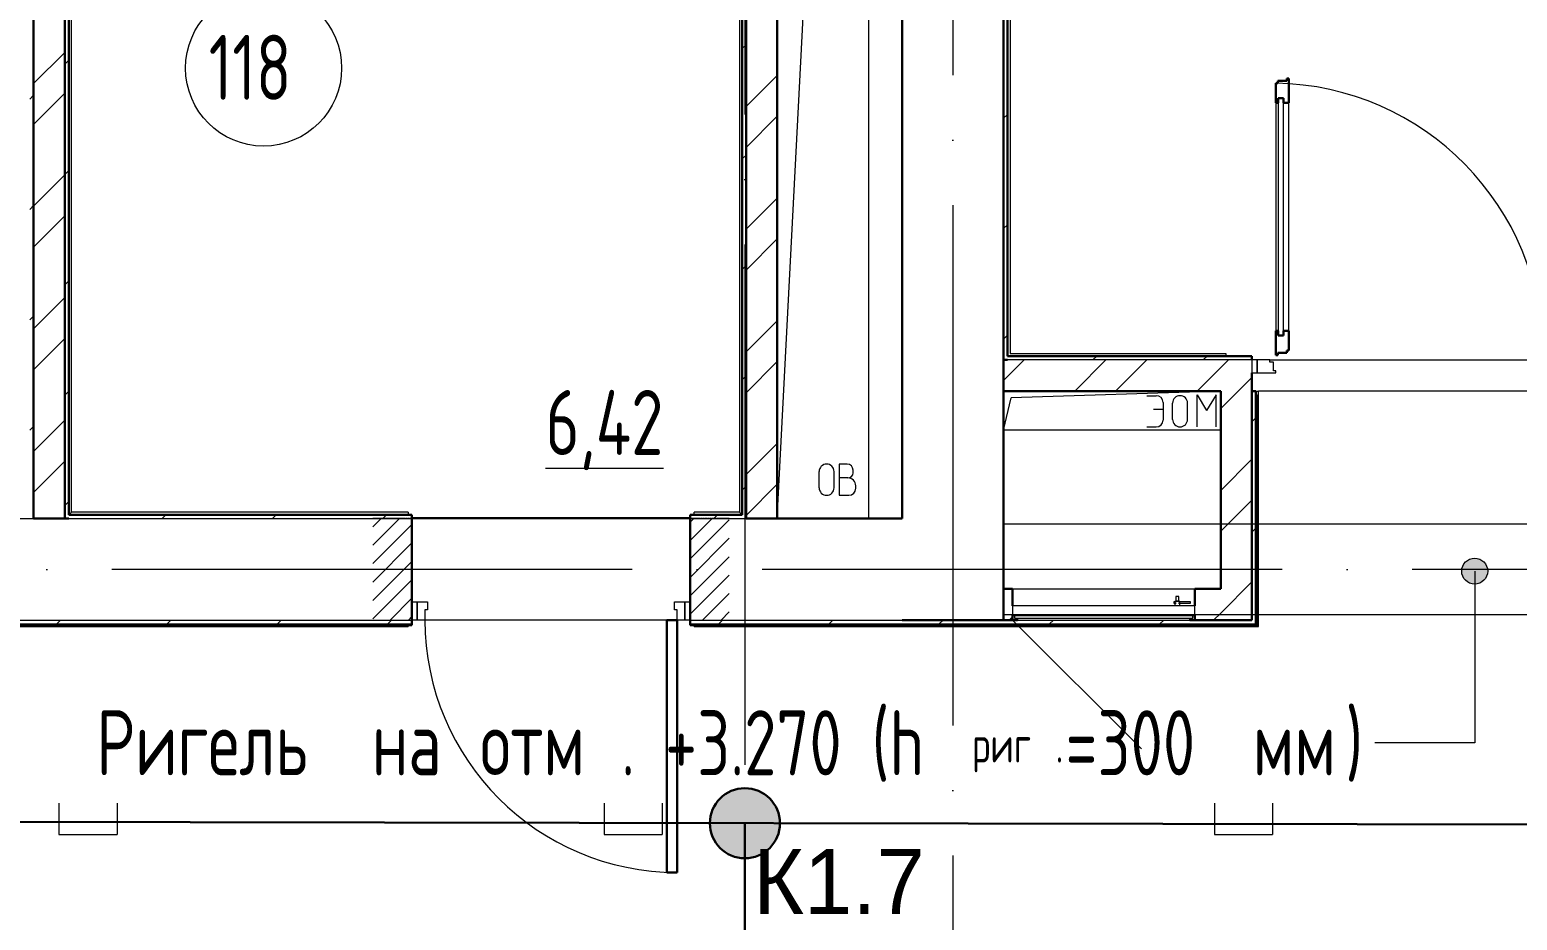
# Model space of a CAD drawing. Header units: millimetres. Extents: x -421858 to 614926, y -468665 to 141641.
# Drawn here: x -25408 to -19687, y -12890 to -9467 of the extents above; entities that cross this region are included whole.
import ezdxf

# ---------------------------------------------------------------- set-up
doc = ezdxf.new("R2010")
doc.units = ezdxf.units.MM
for name, pattern in [('ADSK_Линия сетки', [25, 20, -2.5, 0, -2.5]), ('ADSK_Сверху', [450, 300, -150]), ('ADSK_Штриховая_ш2 п1_5', [4.5, 3, -1.5])]:
    doc.linetypes.add(name, pattern=pattern)
for name, color, linetype, lineweight in [('RC-Линии_связи-Адресные', 5, 'Continuous', 30), ('Аннотация', 7, 'Continuous', 18), ('Двери', 252, 'Continuous', 9), ('Лестницы', 252, 'Continuous', 9), ('Линии', 252, 'Continuous', 9), ('лс', 5, 'Continuous', 30), ('Марки помещений', 252, 'Continuous', 20), ('Оборудование', 8, 'Continuous', 18), ('Ограждение', 252, 'Continuous', 9), ('Оси', 252, 'Continuous', 9), ('Перекрытие', 252, 'Continuous', 18), ('Стены внутренние', 7, 'Continuous', 18), ('Стены наружные', 7, 'Continuous', 18), ('Стены штриховка', 252, 'Continuous', 9), ('СУ Часофикация', 205, 'Continuous', 30)]:
    doc.layers.add(name, color=color, linetype=linetype, lineweight=lineweight)
doc.layers.add('RC-Таблицы', color=7, linetype='Continuous')
doc.layers.add('Двери открывание', color=7, linetype='Continuous', lineweight=9, true_color=0xc0c0c0)
doc.styles.add('GOST Common_3', font='', dxfattribs={"height": 3.5})
doc.styles.add('GOST Common_5', font='', dxfattribs={"width": 0.9, "height": 2.5})
doc.styles.add('Mipgost_5', font='', dxfattribs={"height": 250})
doc.styles.get('GOST Common_3').set_extended_font_data('GOST 2.304 type A')
doc.styles.get('GOST Common_5').set_extended_font_data('GOST 2.304 type A')
doc.styles.get('Mipgost_5').set_extended_font_data('Mipgost')
pattern_1 = [(0, (-32121.8, 98), (0, 600), []), (90, (-32121.8, 98), (-600, 4e-14), [])]

# ---------------------------------------------------------------- blocks, each defined once
blk = doc.blocks.new('1 этаж')
at = {"layer": 'Аннотация', "lineweight": 9, "true_color": 0x636466}
h = blk.add_hatch(color=251, dxfattribs=at)
edge = h.paths.add_edge_path()
edge.add_arc((-19851, -11548.5), 50, 0, 360)
at = {"layer": 'Двери', "lineweight": 18, "true_color": 0x636466}
h = blk.add_hatch(dxfattribs=at)
h.set_pattern_fill('FP_2', color=251, angle=180, style=0, pattern_type=2)
h.set_pattern_definition([(225, (-23402.93, -11541.73), (35.3553, -35.3553), [])])
h.paths.add_polyline_path([(-22717.9, -11736.7), (-22717.9, -11346.7), (-22867.9, -11346.7), (-22867.9, -11736.7)])
h.paths.add_polyline_path([(-24087.9, -11736.7), (-23937.9, -11736.7), (-23937.9, -11346.7), (-24087.9, -11346.7)])
at = {"layer": 'Ограждение', "true_color": 0x636466}
h = blk.add_hatch(dxfattribs=at)
h.set_pattern_fill('FP_26', color=251, style=0, pattern_type=2)
h.set_pattern_definition(pattern_1)
h.paths.add_polyline_path([(-20682.8, -11761.7), (-20682.8, -10856.7), (-20692.8, -10856.7), (-20692.8, -10871.7), (-20687.8, -10871.7), (-20687.8, -11756.7)])
h = blk.add_hatch(dxfattribs=at)
h.set_pattern_fill('FP_25', color=251, style=0, pattern_type=2)
h.set_pattern_definition(pattern_1)
h.paths.add_polyline_path([(-23952.9, -11761.7), (-23952.9, -11756.7), (-25772.9, -11756.7), (-25772.9, -11761.7), (-25151.4, -11761.7)])
h = blk.add_hatch(dxfattribs=at)
h.set_pattern_fill('FP_26', color=251, style=0, pattern_type=2)
h.set_pattern_definition(pattern_1)
h.paths.add_polyline_path([(-20846.2, -11761.7), (-20682.8, -11761.7), (-20687.8, -11756.7), (-22852.9, -11756.7), (-22852.9, -11761.7), (-21563.7, -11761.7)])
at = {"color": 251, "lineweight": 18, "true_color": 0x636466}
for p, q in [((-22182.8, -8836.7), (-22182.8, -11346.7)), ((-22532.8, -11346.7), (-22409, -8948.2)), ((-20827.8, -10856.7), (-21633.2, -10881.7)), ((-21662.8, -11006.7), (-21633.2, -10881.7)), ((-21111.8, -10874), (-21075.3, -10874)), ((-21049.2, -10900.1), (-21049.2, -10967.9)), ((-21012.7, -10965.3), (-21012.7, -10902.7)), ((-20955.3, -10965.3), (-20955.3, -10902.7)), ((-20918.8, -10871.4), (-20882.2, -10931.4)), ((-20918.8, -10994), (-20918.8, -10871.4)), ((-20845.7, -10871.4), (-20882.2, -10931.4)), ((-20845.7, -10994), (-20845.7, -10871.4)), ((-21085.7, -10926.2), (-21049.2, -10926.2)), ((-20827.8, -11006.7), (-21662.8, -11006.7)), ((-21111.8, -10994), (-21075.3, -10994)), ((-22264.6, -11136.9), (-22294.6, -11136.9)), ((-22294.6, -11136.9), (-22294.6, -11256.9)), ((-22372.1, -11228.2), (-22372.1, -11165.6)), ((-22314.7, -11228.2), (-22314.7, -11165.6)), ((-22261.2, -11190.2), (-22294.6, -11190.2)), ((-22241.2, -11170.2), (-22241.2, -11160.2)), ((-22294.6, -11256.9), (-22257.9, -11256.9)), ((-22231.2, -11230.2), (-22231.2, -11220.2))]:
    blk.add_line(p, q, dxfattribs=at)
for centre, radius, start, end in [((-21075.3, -10900.1), 26.1, 0, 90), ((-20984, -10902.7), 28.7, 0, 180), ((-21075.3, -10967.9), 26.1, 270, 0), ((-20984, -10965.3), 28.7, 180, 0), ((-22343.4, -11165.6), 28.7, 0, 180), ((-22264.6, -11160.2), 23.3, 0, 90), ((-22261.2, -11170.2), 20, 270, 0), ((-22261.2, -11220.2), 30, 0, 90), ((-22343.4, -11228.2), 28.7, 180, 0), ((-22257.9, -11230.2), 26.7, 270, 0)]:
    blk.add_arc(centre, radius, start, end, dxfattribs=at)
at = {"layer": 'Аннотация', "color": 251, "lineweight": 9, "true_color": 0x636466}
for p, q in [((-19851, -11548.5), (-19851, -12208.4)), ((-20229.4, -12208.4), (-20235.6, -12208.4)), ((-19851, -12208.4), (-20229.4, -12208.4))]:
    blk.add_line(p, q, dxfattribs=at)
blk.add_circle((-19851, -11548.5), 50, dxfattribs=at)
at = {"layer": 'Двери', "color": 251, "lineweight": 30, "true_color": 0x636466}
for p, q in [((-20573.8, -9663.7), (-20607.8, -9663.7)), ((-20607.8, -9663.7), (-20607.8, -9672.7)), ((-20565.8, -9654.7), (-20573.8, -9654.7)), ((-20573.8, -9654.7), (-20573.8, -9663.7)), ((-20565.8, -9748.7), (-20565.8, -9654.7)), ((-20607.8, -9672.7), (-20615.8, -9672.7)), ((-20615.8, -9672.7), (-20615.8, -9748.7)), ((-20606.8, -9748.7), (-20615.8, -9748.7)), ((-20606.8, -9730.7), (-20606.8, -9748.7)), ((-20585.8, -9730.7), (-20606.8, -9730.7)), ((-20585.8, -9748.7), (-20585.8, -9730.7)), ((-20565.8, -9748.7), (-20585.8, -9748.7)), ((-20615.8, -10624.7), (-20615.8, -10718.7)), ((-20606.8, -10624.7), (-20615.8, -10624.7)), ((-20606.8, -10642.7), (-20606.8, -10624.7)), ((-20585.8, -10624.7), (-20585.8, -10642.7)), ((-20565.8, -10624.7), (-20585.8, -10624.7)), ((-20565.8, -10700.7), (-20565.8, -10624.7)), ((-20585.8, -10642.7), (-20606.8, -10642.7)), ((-20615.8, -10718.7), (-20607.8, -10718.7)), ((-20607.8, -10718.7), (-20607.8, -10709.7)), ((-20607.8, -10709.7), (-20573.8, -10709.7)), ((-20573.8, -10709.7), (-20573.8, -10700.7)), ((-20573.8, -10700.7), (-20565.8, -10700.7)), ((-22957.9, -12706.7), (-22957.9, -11736.7)), ((-22957.9, -11736.7), (-22917.9, -11736.7)), ((-22917.9, -11736.7), (-22917.9, -12706.7)), ((-22917.9, -12706.7), (-22957.9, -12706.7))]:
    blk.add_line(p, q, dxfattribs=at)
at = {"layer": 'Двери', "color": 251, "true_color": 0x636466}
for p, q in [((-20615.8, -9748.7), (-20615.8, -10624.7)), ((-20606.8, -9730.7), (-20606.8, -10642.7)), ((-20585.8, -9730.7), (-20606.8, -9730.7)), ((-20585.8, -10642.7), (-20585.8, -9730.7)), ((-20565.8, -10624.7), (-20565.8, -9748.7)), ((-20606.8, -10642.7), (-20585.8, -10642.7)), ((-20707.8, -10736.7), (-20707.8, -10786.7)), ((-20687.8, -10736.7), (-20707.8, -10736.7)), ((-20687.8, -10786.7), (-20687.8, -10736.7)), ((-20638.8, -10736.7), (-20687.8, -10736.7)), ((-20687.8, -10736.7), (-20687.8, -10786.7)), ((-20638.8, -10744.7), (-20638.8, -10736.7)), ((-20624.8, -10744.7), (-20638.8, -10744.7)), ((-20624.8, -10778.7), (-20624.8, -10744.7)), ((-20707.8, -10786.7), (-20687.8, -10786.7)), ((-20687.8, -10786.7), (-20615.8, -10786.7)), ((-20615.8, -10778.7), (-20624.8, -10778.7)), ((-20615.8, -10786.7), (-20615.8, -10778.7)), ((-23937.9, -11666.7), (-23917.9, -11666.7)), ((-23937.9, -11736.7), (-23937.9, -11666.7)), ((-23917.9, -11736.7), (-23917.9, -11666.7)), ((-23917.9, -11666.7), (-23877.9, -11666.7)), ((-23917.9, -11666.7), (-23917.9, -11736.7)), ((-23877.9, -11666.7), (-23877.9, -11696.7)), ((-22927.9, -11666.7), (-22887.9, -11666.7)), ((-22927.9, -11696.7), (-22927.9, -11666.7)), ((-22887.9, -11666.7), (-22887.9, -11736.7)), ((-22887.9, -11736.7), (-22887.9, -11666.7)), ((-22887.9, -11666.7), (-22867.9, -11666.7)), ((-22867.9, -11666.7), (-22867.9, -11736.7)), ((-23887.9, -11696.7), (-23887.9, -11736.7)), ((-23877.9, -11696.7), (-23887.9, -11696.7)), ((-22917.9, -11696.7), (-22927.9, -11696.7)), ((-22917.9, -11736.7), (-22917.9, -11696.7)), ((-23917.9, -11736.7), (-23937.9, -11736.7)), ((-23887.9, -11736.7), (-23917.9, -11736.7)), ((-22887.9, -11736.7), (-22917.9, -11736.7)), ((-22867.9, -11736.7), (-22887.9, -11736.7))]:
    blk.add_line(p, q, dxfattribs=at)
at = {"layer": 'Двери', "color": 251, "linetype": 'ADSK_Штриховая_ш2 п1_5', "true_color": 0x636466}
for p, q in [((-23937.9, -11346.7), (-24087.9, -11346.7)), ((-23937.9, -11736.7), (-23937.9, -11346.7)), ((-22717.9, -11346.7), (-22867.9, -11346.7)), ((-22867.9, -11346.7), (-22867.9, -11736.7)), ((-24087.9, -11736.7), (-23937.9, -11736.7)), ((-22867.9, -11736.7), (-22717.9, -11736.7))]:
    blk.add_line(p, q, dxfattribs=at)
at = {"layer": 'Двери', "color": 251, "true_color": 0x636466}
blk.add_arc((-22917.9, -11736.7), 970, 180, 270, dxfattribs=at)
at = {"layer": 'Двери открывание', "color": 251, "true_color": 0x636466}
blk.add_arc((-20633.8, -10718.7), 1046, 0, 89.014, dxfattribs=at)
at = {"layer": 'Лестницы', "color": 251, "true_color": 0x636466}
blk.add_line((-20638.8, -10736.7), (-19076.8, -10736.7), dxfattribs=at)
at = {"layer": 'Линии', "color": 251, "linetype": 'ADSK_Сверху', "ltscale": 100, "true_color": 0x636466}
for p, q in [((-21662.8, -11366.7), (-18052.8, -11366.7)), ((-18052.8, -11716.7), (-21662.8, -11716.7))]:
    blk.add_line(p, q, dxfattribs=at)
at = {"layer": 'Марки помещений', "color": 251, "true_color": 0x636466}
blk.add_circle((-24508.5, -9614.7), 300, dxfattribs=at)
at = {"layer": 'Оборудование', "color": 251, "true_color": 0x636466}
for p, q in [((-20999.1, -11666.4), (-21007.4, -11666.4)), ((-21007.4, -11666.4), (-21007.4, -11671.4)), ((-21004, -11665.8), (-21004, -11681.7)), ((-20984.7, -11665.8), (-21004, -11665.8)), ((-21000.4, -11663.9), (-21002.4, -11665.8)), ((-21000.4, -11646.4), (-21000.4, -11663.9)), ((-20988.2, -11646.4), (-21000.4, -11646.4)), ((-20988.2, -11663.9), (-21000.4, -11663.9)), ((-20943.7, -11666.4), (-20989.5, -11666.4)), ((-20988.2, -11663.9), (-20988.2, -11646.4)), ((-20986.2, -11665.8), (-20988.2, -11663.9)), ((-20984.7, -11681.7), (-20984.7, -11665.8)), ((-20943.7, -11671.4), (-20943.7, -11666.4)), ((-21627.8, -11681.7), (-21627.8, -11718.1)), ((-20927.8, -11681.7), (-21627.8, -11681.7)), ((-21626.9, -11719), (-20928.7, -11719)), ((-21620.8, -11719), (-21620.8, -11728.8)), ((-21007.4, -11671.4), (-20999.1, -11671.4)), ((-20989.5, -11671.4), (-20943.7, -11671.4)), ((-20934.8, -11728.8), (-20934.8, -11719)), ((-20927.8, -11718.1), (-20927.8, -11681.7)), ((-21627.8, -11736.7), (-21132.8, -12231.7)), ((-21619.8, -11729.7), (-20935.8, -11729.7)), ((-21608.8, -11731.3), (-21608.8, -11736.7)), ((-21608.8, -11736.7), (-20946.8, -11736.7)), ((-20946.8, -11736.7), (-20946.8, -11731.3))]:
    blk.add_line(p, q, dxfattribs=at)
for points, knots in [([(-21627.8, -11718.1), (-21627.8, -11718.2), (-21627.8, -11718.4), (-21627.7, -11718.6), (-21627.5, -11718.8), (-21627.4, -11718.9), (-21627.2, -11719), (-21627.1, -11719), (-21627, -11719), (-21626.9, -11719)], [-1, -1, -1, -1, -0.833333, -0.666667, -0.5, -0.333333, -0.25, -0.166667, 0, 0, 0, 0]), ([(-20928.7, -11719), (-20928.6, -11719), (-20928.5, -11719), (-20928.4, -11719), (-20928.2, -11718.9), (-20928.1, -11718.8), (-20927.9, -11718.6), (-20927.8, -11718.4), (-20927.8, -11718.2), (-20927.8, -11718.1)], [0, 0, 0, 0, 0.166667, 0.25, 0.333333, 0.5, 0.666667, 0.833333, 1, 1, 1, 1]), ([(-21620.8, -11728.8), (-21620.8, -11728.9), (-21620.8, -11729), (-21620.7, -11729.2), (-21620.6, -11729.4), (-21620.4, -11729.5), (-21620.3, -11729.6), (-21620.2, -11729.7), (-21620.1, -11729.7), (-21619.9, -11729.7), (-21619.8, -11729.7)], [-1, -1, -1, -1, -0.833333, -0.666667, -0.541667, -0.416667, -0.333333, -0.25, -0.166667, 0, 0, 0, 0]), ([(-21610.3, -11729.7), (-21610.2, -11729.7), (-21610, -11729.8), (-21609.7, -11729.8), (-21609.6, -11729.9), (-21609.4, -11730), (-21609.2, -11730.2), (-21609.1, -11730.3), (-21609, -11730.5), (-21608.9, -11730.7), (-21608.8, -11730.9), (-21608.8, -11731.1), (-21608.8, -11731.3)], [-1, -1, -1, -1, -0.833333, -0.75, -0.666667, -0.583333, -0.5, -0.416667, -0.333333, -0.25, -0.166667, 0, 0, 0, 0]), ([(-20946.8, -11731.3), (-20946.8, -11731.1), (-20946.8, -11730.9), (-20946.7, -11730.7), (-20946.6, -11730.5), (-20946.5, -11730.3), (-20946.4, -11730.2), (-20946.2, -11730), (-20946, -11729.9), (-20945.9, -11729.8), (-20945.6, -11729.8), (-20945.4, -11729.7), (-20945.3, -11729.7)], [0, 0, 0, 0, 0.166667, 0.25, 0.333333, 0.416667, 0.5, 0.583333, 0.666667, 0.75, 0.833333, 1, 1, 1, 1]), ([(-20935.8, -11729.7), (-20935.7, -11729.7), (-20935.5, -11729.7), (-20935.4, -11729.7), (-20935.3, -11729.6), (-20935.2, -11729.5), (-20935, -11729.4), (-20934.9, -11729.2), (-20934.8, -11729), (-20934.8, -11728.9), (-20934.8, -11728.8)], [0, 0, 0, 0, 0.166667, 0.25, 0.333333, 0.416667, 0.541667, 0.666667, 0.833333, 1, 1, 1, 1])]:
    blk.add_open_spline(points, degree=3, knots=knots, dxfattribs=at)
at = {"layer": 'Ограждение', "color": 251, "true_color": 0x636466}
for p, q in [((-21637.8, -8750), (-21637.8, -10711.7)), ((-25247.8, -11321.7), (-25247.8, -8861.7)), ((-22677.8, -8861.7), (-22677.8, -11321.7)), ((-21637.8, -10711.7), (-20807.8, -10711.7)), ((-20807.8, -10711.7), (-20807.8, -10721.7)), ((-20692.8, -10856.7), (-20682.8, -10856.7)), ((-20682.8, -11761.7), (-20682.8, -10856.7)), ((-25257.8, -11331.7), (-25247.8, -11321.7)), ((-23952.9, -11321.7), (-25247.8, -11321.7)), ((-23952.9, -11321.7), (-23952.9, -11331.7)), ((-22852.9, -11331.7), (-22852.9, -11321.7)), ((-22677.8, -11321.7), (-22852.9, -11321.7)), ((-22667.8, -11331.7), (-22677.8, -11321.7)), ((-25772.9, -11761.7), (-23952.9, -11761.7)), ((-23952.9, -11756.7), (-23952.9, -11761.7)), ((-22852.9, -11761.7), (-22852.9, -11756.7)), ((-22852.9, -11761.7), (-20682.8, -11761.7)), ((-20682.8, -11761.7), (-20687.8, -11756.7))]:
    blk.add_line(p, q, dxfattribs=at)
at = {"layer": 'Оси', "color": 251, "linetype": 'ADSK_Линия сетки', "ltscale": 100, "true_color": 0x636466}
for p, q in [((-22657.8, 32208.9), (-22657.8, -32497.9)), ((-21857.8, -2641.7), (-21857.8, -33767.9)), ((4409.5, -11541.7), (-72530.1, -11541.7))]:
    blk.add_line(p, q, dxfattribs=at)
at = {"layer": 'Перекрытие', "color": 251, "ltscale": 100, "true_color": 0x636466}
for p, q in [((-20827.8, -11006.7), (-21662.8, -11006.7)), ((-23937.9, -11341.7), (-22867.9, -11341.7))]:
    blk.add_line(p, q, dxfattribs=at)
at = {"layer": 'Стены внутренние', "color": 251, "lineweight": 30, "true_color": 0x636466}
for p, q in [((-22052.8, -8836.7), (-22052.8, -11346.7)), ((-21662.8, -11736.7), (-21662.8, -10856.7)), ((-25257.8, -11346.7), (-25392.8, -11346.7)), ((-23937.9, -11736.7), (-23937.9, -11346.7)), ((-22867.9, -11346.7), (-22867.9, -11736.7)), ((-22052.8, -11346.7), (-22532.8, -11346.7))]:
    blk.add_line(p, q, dxfattribs=at)
at = {"layer": 'Стены внутренние', "color": 251, "true_color": 0x636466}
for p, q in [((-25257.8, -11346.7), (-22867.9, -11346.7)), ((-25772.9, -11736.7), (-23937.9, -11736.7)), ((-22917.9, -11736.7), (-23887.9, -11736.7)), ((-22867.9, -11736.7), (-22052.8, -11736.7))]:
    blk.add_line(p, q, dxfattribs=at)
at = {"layer": 'Стены наружные', "color": 251, "lineweight": 30, "true_color": 0x636466}
for p, q in [((-21662.8, -3541.7), (-21662.8, -10856.7)), ((-21647.8, -10721.7), (-21647.8, -3556.7)), ((-25392.8, -8836.7), (-25392.8, -11346.7)), ((-25272.8, -11346.7), (-25272.8, -8836.7)), ((-25257.8, -11331.7), (-25257.8, -8851.7)), ((-22667.8, -8851.7), (-22667.8, -11331.7)), ((-22652.8, -8836.7), (-22652.8, -11346.7)), ((-22532.8, -11346.7), (-22532.8, -8836.7)), ((-21647.8, -10736.7), (-21662.8, -10736.7)), ((-20707.8, -10721.7), (-21647.8, -10721.7)), ((-20707.8, -10736.7), (-20707.8, -10721.7)), ((-20707.8, -10786.7), (-20707.8, -11736.7)), ((-21662.8, -10856.7), (-20827.8, -10856.7)), ((-20827.8, -10856.7), (-20827.8, -11616.7)), ((-20692.8, -10856.7), (-20707.8, -10856.7)), ((-20692.8, -10856.7), (-20692.8, -11751.7)), ((-20687.8, -10871.7), (-20692.8, -10871.7)), ((-20687.8, -11756.7), (-20687.8, -10871.7)), ((-23937.9, -11331.7), (-25257.8, -11331.7)), ((-23937.9, -11346.7), (-23937.9, -11331.7)), ((-22667.8, -11331.7), (-22867.9, -11331.7)), ((-22867.9, -11331.7), (-22867.9, -11346.7)), ((-22652.8, -11346.7), (-22532.8, -11346.7)), ((-21627.8, -11616.7), (-21662.8, -11616.7)), ((-21662.8, -11616.7), (-21662.8, -11736.7)), ((-21627.8, -11681.7), (-21627.8, -11616.7)), ((-20827.8, -11616.7), (-20927.8, -11616.7)), ((-20927.8, -11616.7), (-20927.8, -11681.7)), ((-21627.8, -11736.7), (-21627.8, -11718.4)), ((-20927.8, -11718.4), (-20927.8, -11736.7)), ((-25772.9, -11756.7), (-23937.9, -11756.7)), ((-23937.9, -11756.7), (-23937.9, -11736.7)), ((-22867.9, -11736.7), (-22867.9, -11756.7)), ((-22867.9, -11756.7), (-20687.8, -11756.7)), ((-21608.8, -11736.7), (-22052.8, -11736.7)), ((-20707.8, -11736.7), (-20946.8, -11736.7))]:
    blk.add_line(p, q, dxfattribs=at)
at = {"layer": 'Стены наружные', "color": 251, "linetype": 'Continuous', "lineweight": 9, "true_color": 0x636466}
for p, q in [((-22667.8, -9539.9), (-22652.8, -9524.9)), ((-25392.8, -9674.2), (-25272.8, -9554.2)), ((-25272.8, -9599.3), (-25257.8, -9584.3)), ((-22652.8, -9763), (-22532.8, -9643)), ((-25407.8, -9734.3), (-25392.8, -9719.3)), ((-25392.8, -9831.3), (-25272.8, -9711.3)), ((-22652.8, -9920.1), (-22532.8, -9800.1)), ((-21662.8, -9807.7), (-21647.8, -9792.7)), ((-22667.8, -9964.1), (-22652.8, -9949.1)), ((-25272.8, -10023.5), (-25257.8, -10008.5)), ((-25392.8, -10145.6), (-25272.8, -10025.6)), ((-22652.8, -10234.4), (-22532.8, -10114.4)), ((-25407.8, -10158.5), (-25392.8, -10143.5)), ((-25392.8, -10302.8), (-25272.8, -10182.8)), ((-21662.8, -10231.9), (-21647.8, -10216.9)), ((-22652.8, -10391.6), (-22532.8, -10271.6)), ((-22667.8, -10388.4), (-22652.8, -10373.4)), ((-25272.8, -10447.8), (-25257.8, -10432.8)), ((-25392.8, -10617.1), (-25272.8, -10497.1)), ((-25407.8, -10582.8), (-25392.8, -10567.8)), ((-22652.8, -10705.9), (-22532.8, -10585.9)), ((-25392.8, -10774.3), (-25272.8, -10654.3)), ((-21662.8, -10656.2), (-21647.8, -10641.2)), ((-22652.8, -10863.1), (-22532.8, -10743.1)), ((-21662.8, -10816), (-21583.5, -10736.7)), ((-21389.2, -10856.7), (-21269.2, -10736.7)), ((-21319.1, -10736.7), (-21304.1, -10721.7)), ((-21232.1, -10856.7), (-21112.1, -10736.7)), ((-20917.8, -10856.7), (-20797.8, -10736.7)), ((-20894.8, -10736.7), (-20879.8, -10721.7)), ((-22667.8, -10812.7), (-22652.8, -10797.7)), ((-20827.8, -10923.9), (-20707.8, -10803.9)), ((-25272.8, -10872), (-25257.8, -10857)), ((-20692.8, -10888.3), (-20687.8, -10883.3)), ((-25392.8, -11088.6), (-25272.8, -10968.6)), ((-20707.8, -10974), (-20692.8, -10959)), ((-20692.8, -10959), (-20687.8, -10954)), ((-25407.8, -11007), (-25392.8, -10992)), ((-20692.8, -11029.7), (-20687.8, -11024.7)), ((-22652.8, -11177.4), (-22532.8, -11057.4)), ((-20692.8, -11100.4), (-20687.8, -11095.4)), ((-25392.8, -11245.7), (-25272.8, -11125.7)), ((-20827.8, -11238.2), (-20707.8, -11118.2)), ((-20692.8, -11171.1), (-20687.8, -11166.1)), ((-22667.8, -11236.9), (-22652.8, -11221.9)), ((-22652.8, -11334.5), (-22532.8, -11214.5)), ((-20692.8, -11241.8), (-20687.8, -11236.8)), ((-25272.8, -11296.3), (-25257.8, -11281.3)), ((-20827.8, -11395.4), (-20707.8, -11275.4)), ((-20692.8, -11312.5), (-20687.8, -11307.5)), ((-24898.9, -11346.7), (-24883.9, -11331.7)), ((-24474.7, -11346.7), (-24459.7, -11331.7)), ((-24050.4, -11346.7), (-24035.4, -11331.7)), ((-22777.6, -11346.7), (-22762.6, -11331.7)), ((-20707.8, -11398.2), (-20692.8, -11383.2)), ((-20692.8, -11383.2), (-20687.8, -11378.2)), ((-20692.8, -11453.9), (-20687.8, -11448.9)), ((-20692.8, -11524.7), (-20687.8, -11519.7)), ((-20827.8, -11709.7), (-20707.8, -11589.7)), ((-20692.8, -11595.4), (-20687.8, -11590.4)), ((-20692.8, -11666.1), (-20687.8, -11661.1)), ((-21640.6, -11736.7), (-21627.8, -11723.9)), ((-20854.8, -11736.7), (-20827.8, -11709.7)), ((-25379.6, -11756.7), (-25374.6, -11751.7)), ((-25308.9, -11756.7), (-25303.9, -11751.7)), ((-25303.9, -11751.7), (-25288.9, -11736.7)), ((-25238.2, -11756.7), (-25233.2, -11751.7)), ((-25167.5, -11756.7), (-25162.5, -11751.7)), ((-25096.8, -11756.7), (-25091.8, -11751.7)), ((-25026.1, -11756.7), (-25021.1, -11751.7)), ((-24955.4, -11756.7), (-24950.4, -11751.7)), ((-24884.7, -11756.7), (-24879.7, -11751.7)), ((-24879.7, -11751.7), (-24864.7, -11736.7)), ((-24814, -11756.7), (-24809, -11751.7)), ((-24743.3, -11756.7), (-24738.3, -11751.7)), ((-24672.5, -11756.7), (-24667.5, -11751.7)), ((-24601.8, -11756.7), (-24596.8, -11751.7)), ((-24531.1, -11756.7), (-24526.1, -11751.7)), ((-24460.4, -11756.7), (-24455.4, -11751.7)), ((-24455.4, -11751.7), (-24440.4, -11736.7)), ((-24389.7, -11756.7), (-24384.7, -11751.7)), ((-24319, -11756.7), (-24314, -11751.7)), ((-24248.3, -11756.7), (-24243.3, -11751.7)), ((-24177.6, -11756.7), (-24172.6, -11751.7)), ((-24106.9, -11756.7), (-24101.9, -11751.7)), ((-24036.1, -11756.7), (-24031.1, -11751.7)), ((-24031.1, -11751.7), (-24016.1, -11736.7)), ((-23965.4, -11756.7), (-23960.4, -11751.7)), ((-22834.1, -11756.7), (-22829.1, -11751.7)), ((-22763.4, -11756.7), (-22758.4, -11751.7)), ((-22758.4, -11751.7), (-22743.4, -11736.7)), ((-22692.6, -11756.7), (-22687.6, -11751.7)), ((-22621.9, -11756.7), (-22616.9, -11751.7)), ((-22551.2, -11756.7), (-22546.2, -11751.7)), ((-22480.5, -11756.7), (-22475.5, -11751.7)), ((-22409.8, -11756.7), (-22404.8, -11751.7)), ((-22339.1, -11756.7), (-22334.1, -11751.7)), ((-22334.1, -11751.7), (-22319.1, -11736.7)), ((-22268.4, -11756.7), (-22263.4, -11751.7)), ((-22197.7, -11756.7), (-22192.7, -11751.7)), ((-22127, -11756.7), (-22122, -11751.7)), ((-22056.2, -11756.7), (-22051.2, -11751.7)), ((-21985.5, -11756.7), (-21980.5, -11751.7)), ((-21914.8, -11756.7), (-21909.8, -11751.7)), ((-21909.8, -11751.7), (-21894.8, -11736.7)), ((-21844.1, -11756.7), (-21839.1, -11751.7)), ((-21773.4, -11756.7), (-21768.4, -11751.7)), ((-21702.7, -11756.7), (-21697.7, -11751.7)), ((-21632, -11756.7), (-21627, -11751.7)), ((-21561.3, -11756.7), (-21556.3, -11751.7)), ((-21490.6, -11756.7), (-21485.6, -11751.7)), ((-21485.6, -11751.7), (-21470.6, -11736.7)), ((-21419.8, -11756.7), (-21414.8, -11751.7)), ((-21349.1, -11756.7), (-21344.1, -11751.7)), ((-21278.4, -11756.7), (-21273.4, -11751.7)), ((-21207.7, -11756.7), (-21202.7, -11751.7)), ((-21137, -11756.7), (-21132, -11751.7)), ((-21066.3, -11756.7), (-21061.3, -11751.7)), ((-21061.3, -11751.7), (-21046.3, -11736.7)), ((-20995.6, -11756.7), (-20990.6, -11751.7)), ((-20924.9, -11756.7), (-20919.9, -11751.7)), ((-20854.2, -11756.7), (-20849.2, -11751.7)), ((-20783.5, -11756.7), (-20778.5, -11751.7)), ((-20712.7, -11756.7), (-20707.7, -11751.7)), ((-20692.8, -11736.8), (-20687.8, -11731.8))]:
    blk.add_line(p, q, dxfattribs=at)
at = {"layer": 'Стены наружные', "color": 251, "true_color": 0x636466}
for p, q in [((-20638.8, -10736.7), (-19076.8, -10736.7)), ((-19032.8, -10856.7), (-20682.8, -10856.7)), ((-25772.9, -11346.7), (-25392.8, -11346.7)), ((-22867.9, -11346.7), (-22652.8, -11346.7)), ((-21627.8, -11616.7), (-20927.8, -11616.7))]:
    blk.add_line(p, q, dxfattribs=at)
at = {"layer": 'Стены штриховка', "color": 251, "true_color": 0x636466}
for p, q in [((-20707.8, -10736.7), (-21647.8, -10736.7)), ((-25772.9, -11751.7), (-23937.9, -11751.7)), ((-22867.9, -11751.7), (-20692.8, -11751.7))]:
    blk.add_line(p, q, dxfattribs=at)
at = {"layer": 'Аннотация', "color": 251, "true_color": 0x636466, "width": 0.9}
for s, height, style, p in [('. +3.270 (h', 250, 'GOST Common_3', (-23133.4, -12333.4)), (')', 250, 'GOST Common_3', (-20347.4, -12333.4)), ('Ригель', 250, 'GOST Common_3', (-25151.5, -12333.4)), ('=300', 250, 'GOST Common_3', (-21424.9, -12333.4)), ('на', 250, 'GOST Common_3', (-24091.9, -12333.4)), ('отм', 250, 'GOST Common_3', (-23675.2, -12333.4)), ('мм', 250, 'GOST Common_3', (-20704.6, -12333.4)), ('риг', 138.75, 'GOST Common_5', (-21784, -12284.2)), ('.', 138.8, 'GOST Common_5', (-21462.5, -12284.2))]:
    blk.add_text(s, height=height, dxfattribs=dict(at, style=style)).set_placement(p)
at = {"layer": 'Марки помещений', "color": 251, "true_color": 0x636466, "style": 'GOST Common_3', "width": 0.9}
for s, p in [('118', (-24719.6, -9737)), ('%%U6,42', (-23424.4, -11102.2))]:
    blk.add_text(s, height=250, dxfattribs=at).set_placement(p)
blk = doc.blocks.new('кс-4')
at = {"layer": 'RC-Линии_связи-Адресные'}
h = blk.add_hatch(color=11, dxfattribs=at)
h.dxf.hatch_style = 1
h.paths.add_polyline_path([(134.7, 0, 1), (-134.7, 0, 1)])
at = {"layer": 'RC-Линии_связи-Адресные', "color": 116, "true_color": 0x136734}
blk.add_circle((0, 0), 134.7, dxfattribs=at)

msp = doc.modelspace()

# ---------------------------------------------------------------- linework, layer by layer
at = {"layer": 'лс', "color": 116, "linetype": 'Continuous', "ltscale": 100, "true_color": 0x136734, "transparency": 33554687}
msp.add_line((-39176, -12489.8), (-8969.1, -12540.8), dxfattribs=at)
at = {"layer": 'лс', "color": 11, "linetype": 'Continuous', "ltscale": 100, "transparency": 33554687}
msp.add_line((-22657.8, -13193.4), (-22657.8, -12517.7), dxfattribs=at)
at = {"layer": 'СУ Часофикация', "color": 0, "lineweight": 5}
for p, q in [((-25295.9, -12440.7), (-25295.9, -12560.7)), ((-25071.9, -12440.7), (-25071.9, -12560.7)), ((-23199.1, -12440.7), (-23199.1, -12560.7)), ((-22975.1, -12440.7), (-22975.1, -12560.7)), ((-20851.9, -12440.7), (-20851.9, -12560.7)), ((-20627.9, -12440.7), (-20627.9, -12560.7)), ((-25295.9, -12560.7), (-25071.9, -12560.7)), ((-23199.1, -12560.7), (-22975.1, -12560.7)), ((-20851.9, -12560.7), (-20627.9, -12560.7))]:
    msp.add_line(p, q, dxfattribs=at)

# ---------------------------------------------------------------- block references
msp.add_blockref('1 этаж', (0, 0))
at = {"layer": 'RC-Линии_связи-Адресные'}
msp.add_blockref('кс-4', (-22657.5, -12517.7), dxfattribs=at)

# ---------------------------------------------------------------- texts
at = {"layer": 'RC-Таблицы', "linetype": 'Continuous', "lineweight": 40, "transparency": 33554687, "insert": (-22295.5, -12741.4), "char_height": 250, "width": 2400, "attachment_point": 5, "style": 'Mipgost_5'}
msp.add_mtext('К1.7', dxfattribs=at)

doc.saveas('drawing.dxf')
